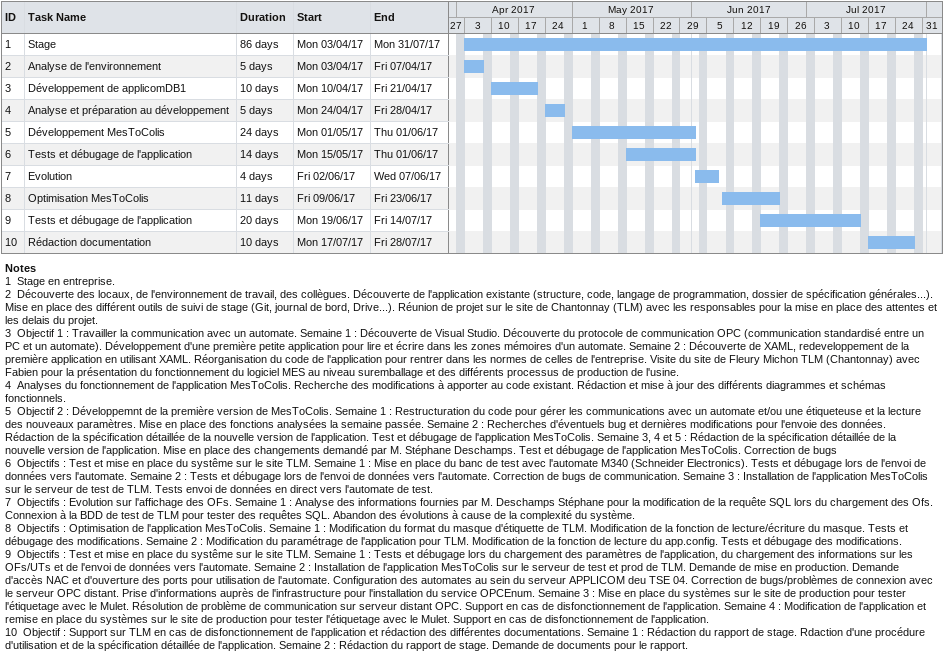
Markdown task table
| ID | Task | Duration | Start | Finish |
|---|---|---|---|---|
| 1 | Stage | 86d | 2017-04-03 | 2017-07-31 |
| 2 | Analyse de l'environnement | 5d | 2017-04-03 | 2017-04-07 |
| 3 | Développement de applicomDB1 | 10d | 2017-04-10 | 2017-04-21 |
| 4 | Analyse et préparation au développement | 5d | 2017-04-24 | 2017-04-28 |
| 5 | Développement MesToColis | 24d | 2017-05-01 | 2017-06-01 |
| 6 | Tests et débugage de l'application | 14d | 2017-05-15 | 2017-06-01 |
| 7 | Evolution | 4d | 2017-06-02 | 2017-06-07 |
| 8 | Optimisation MesToColis | 11d | 2017-06-09 | 2017-06-23 |
| 9 | Tests et débugage de l'application | 20d | 2017-06-19 | 2017-07-14 |
| 10 | Rédaction documentation | 10d | 2017-07-17 | 2017-07-28 |

Notes
- 1: Stage en entreprise.
- 2: Découverte des locaux, de l'environnement de travail, des collègues. Découverte de l'application existante (structure, code, langage de programmation, dossier de spécification générales...). Mise en place des différent outils de suivi de stage (Git, journal de bord, Drive...). Réunion de projet sur le site de Chantonnay (TLM) avec les responsables pour la mise en place des attentes et les delais du projet.
- 3: Objectif 1 : Travailler la communication avec un automate. Semaine 1 : Découverte de Visual Studio. Découverte du protocole de communication OPC (communication standardisé entre un PC et un automate). Développement d'une première petite application pour lire et écrire dans les zones mémoires d'un automate. Semaine 2 : Découverte de XAML, redeveloppement de la première application en utilisant XAML. Réorganisation du code de l'application pour rentrer dans les normes de celles de l'entreprise. Visite du site de Fleury Michon TLM (Chantonnay) avec Fabien pour la présentation du fonctionnement du logiciel MES au niveau suremballage et des différents processus de production de l'usine.
- 4: Analyses du fonctionnement de l'application MesToColis. Recherche des modifications à apporter au code existant. Rédaction et mise à jour des différents diagrammes et schémas fonctionnels.
- 5: Objectif 2 : Développemnt de la première version de MesToColis. Semaine 1 : Restructuration du code pour gérer les communications avec un automate et/ou une étiqueteuse et la lecture des nouveaux paramètres. Mise en place des fonctions analysées la semaine passée. Semaine 2 : Recherches d'éventuels bug et dernières modifications pour l'envoie des données. Rédaction de la spécification détaillée de la nouvelle version de l'application. Test et débugage de l'application MesToColis. Semaine 3, 4 et 5 : Rédaction de la spécification détaillée de la nouvelle version de l'application. Mise en place des changements demandé par M. Stéphane Deschamps. Test et débugage de l'application MesToColis. Correction de bugs
- 6: Objectifs : Test et mise en place du systême sur le site TLM. Semaine 1 : Mise en place du banc de test avec l'automate M340 (Schneider Electronics). Tests et débugage lors de l'envoi de données vers l'automate. Semaine 2 : Tests et débugage lors de l'envoi de données vers l'automate. Correction de bugs de communication. Semaine 3 : Installation de l'application MesToColis sur le serveur de test de TLM. Tests envoi de données en direct vers l'automate de test.
- 7: Objectifs : Evolution sur l'affichage des OFs. Semaine 1 : Analyse des informations fournies par M. Deschamps Stéphane pour la modification de la requête SQL lors du chargement des Ofs. Connexion à la BDD de test de TLM pour tester des requêtes SQL. Abandon des évolutions à cause de la complexité du système.
- 8: Objectifs : Optimisation de l'application MesToColis. Semaine 1 : Modification du format du masque d'étiquette de TLM. Modification de la fonction de lecture/écriture du masque. Tests et débugage des modifications. Semaine 2 : Modification du paramétrage de l'application pour TLM. Modification de la fonction de lecture du app.config. Tests et débugage des modifications.
- 9: Objectifs : Test et mise en place du systême sur le site TLM. Semaine 1 : Tests et débugage lors du chargement des paramètres de l'application, du chargement des informations sur les OFs/UTs et de l'envoi de données vers l'automate. Semaine 2 : Installation de l'application MesToColis sur le serveur de test et prod de TLM. Demande de mise en production. Demande d'accès NAC et d'ouverture des ports pour utilisation de l'automate. Configuration des automates au sein du serveur APPLICOM deu TSE 04. Correction de bugs/problèmes de connexion avec le serveur OPC distant. Prise d'informations auprès de l'infrastructure pour l'installation du service OPCEnum. Semaine 3 : Mise en place du systèmes sur le site de production pour tester l'étiquetage avec le Mulet. Résolution de problème de communication sur serveur distant OPC. Support en cas de disfonctionnement de l'application. Semaine 4 : Modification de l'application et remise en place du systèmes sur le site de production pour tester l'étiquetage avec le Mulet. Support en cas de disfonctionnement de l'application.
- 10: Objectif : Support sur TLM en cas de disfonctionnement de l'application et rédaction des différentes documentations. Semaine 1 : Rédaction du rapport de stage. Rdaction d'une procédure d'utilisation et de la spécification détaillée de l'application. Semaine 2 : Rédaction du rapport de stage. Demande de documents pour le rapport.
